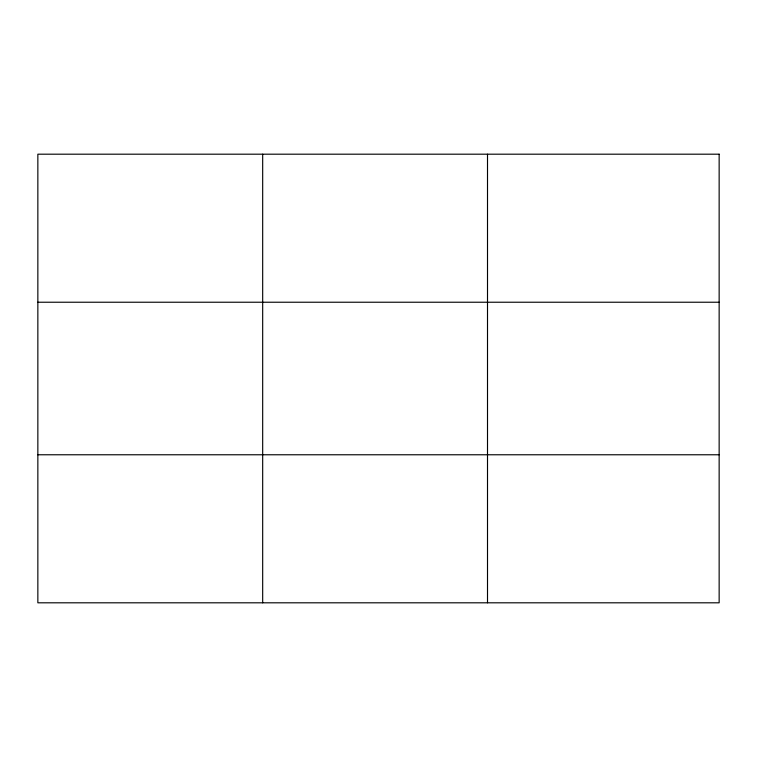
<?xml version="1.0" encoding="UTF-8"?>
<svg xmlns="http://www.w3.org/2000/svg" width="757" height="757" viewBox="0 0 757 757"><rect width="100%" height="100%" fill="white"/><g stroke="black" fill="none" stroke-linecap="round" stroke-linejoin="round"><path stroke-width="1.14" d="M262.679 154.191L262.679 602.809M487.508 154.191L487.508 602.809M37.85 302.232L719.15 302.232M37.85 454.768L719.15 454.768M719.15 154.191L719.15 602.809L37.85 602.809L37.85 154.191L719.15 154.191"/></g></svg>
